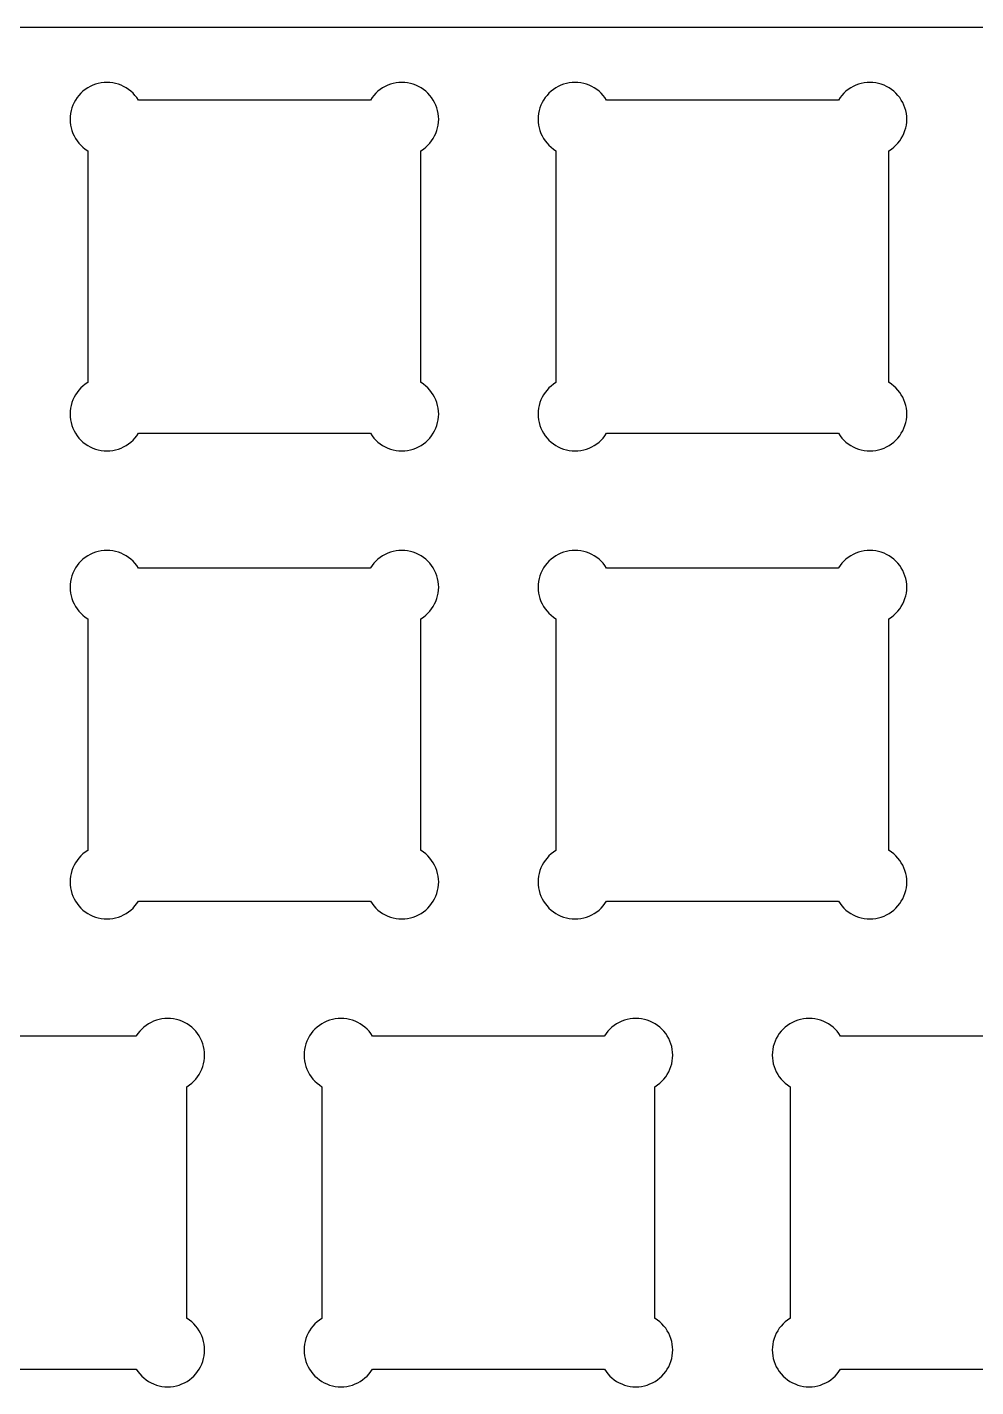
# Model space of a CAD drawing. Extents: x 0 to 305, y 0 to 115.
# Drawn here: x 38.6 to 77.2, y 59.6 to 115 of the extents above; entities that cross this region are included whole.
import ezdxf

# ---------------------------------------------------------------- set-up
doc = ezdxf.new("R2010")
doc.units = 0
doc.layers.get('0').update_dxf_attribs({"linetype": 'CONTINUOUS'})

msp = doc.modelspace()

# ---------------------------------------------------------------- linework, layer by layer
at = {"color": 0}
for p, q in [((0.01929, 114.986), (305.268, 114.986)), ((40.8933, 112.378), (40.8079, 112.298)), ((40.9871, 112.451), (40.8933, 112.378)), ((41.0849, 112.517), (40.9871, 112.451)), ((41.1868, 112.573), (41.0849, 112.517)), ((41.2944, 112.623), (41.1868, 112.573)), ((41.4045, 112.664), (41.2944, 112.623)), ((41.5177, 112.696), (41.4045, 112.664)), ((41.6334, 112.718), (41.5177, 112.696)), ((41.7505, 112.733), (41.6334, 112.718)), ((41.8677, 112.737), (41.7505, 112.733)), ((41.9862, 112.733), (41.8677, 112.737)), ((42.1033, 112.718), (41.9862, 112.733)), ((42.219, 112.696), (42.1033, 112.718)), ((42.3319, 112.664), (42.219, 112.696)), ((42.4423, 112.623), (42.3319, 112.664)), ((42.5482, 112.573), (42.4423, 112.623)), ((42.6515, 112.517), (42.5482, 112.573)), ((42.7496, 112.451), (42.6515, 112.517)), ((42.8431, 112.378), (42.7496, 112.451)), ((42.9288, 112.298), (42.8431, 112.378)), ((52.8934, 112.378), (52.8077, 112.298)), ((52.9869, 112.451), (52.8934, 112.378)), ((53.0849, 112.517), (52.9869, 112.451)), ((53.1869, 112.573), (53.0849, 112.517)), ((53.2941, 112.623), (53.1869, 112.573)), ((53.4046, 112.664), (53.2941, 112.623)), ((53.5174, 112.696), (53.4046, 112.664)), ((53.6332, 112.718), (53.5174, 112.696)), ((53.7503, 112.733), (53.6332, 112.718)), ((53.8674, 112.737), (53.7503, 112.733)), ((53.9859, 112.733), (53.8674, 112.737)), ((54.1031, 112.718), (53.9859, 112.733)), ((54.2188, 112.696), (54.1031, 112.718)), ((54.332, 112.664), (54.2188, 112.696)), ((54.4421, 112.623), (54.332, 112.664)), ((54.5483, 112.573), (54.4421, 112.623)), ((54.6516, 112.517), (54.5483, 112.573)), ((54.7494, 112.451), (54.6516, 112.517)), ((54.8432, 112.378), (54.7494, 112.451)), ((54.9286, 112.298), (54.8432, 112.378)), ((59.9433, 112.378), (59.8579, 112.298)), ((60.0371, 112.451), (59.9433, 112.378)), ((60.1349, 112.517), (60.0371, 112.451)), ((60.2368, 112.573), (60.1349, 112.517)), ((60.3444, 112.623), (60.2368, 112.573)), ((60.4545, 112.664), (60.3444, 112.623)), ((60.5677, 112.696), (60.4545, 112.664)), ((60.6834, 112.718), (60.5677, 112.696)), ((60.8005, 112.733), (60.6834, 112.718)), ((60.9177, 112.737), (60.8005, 112.733)), ((61.0362, 112.733), (60.9177, 112.737)), ((61.1533, 112.718), (61.0362, 112.733)), ((61.269, 112.696), (61.1533, 112.718)), ((61.3819, 112.664), (61.269, 112.696)), ((61.4923, 112.623), (61.3819, 112.664)), ((61.5982, 112.573), (61.4923, 112.623)), ((61.7015, 112.517), (61.5982, 112.573)), ((61.7996, 112.451), (61.7015, 112.517)), ((61.8931, 112.378), (61.7996, 112.451)), ((61.9788, 112.298), (61.8931, 112.378)), ((71.9434, 112.378), (71.8577, 112.298)), ((72.0369, 112.451), (71.9434, 112.378)), ((72.1349, 112.517), (72.0369, 112.451)), ((72.2369, 112.573), (72.1349, 112.517)), ((72.3441, 112.623), (72.2369, 112.573)), ((72.4546, 112.664), (72.3441, 112.623)), ((72.5674, 112.696), (72.4546, 112.664)), ((72.6832, 112.718), (72.5674, 112.696)), ((72.8003, 112.733), (72.6832, 112.718)), ((72.9174, 112.737), (72.8003, 112.733)), ((73.0359, 112.733), (72.9174, 112.737)), ((73.1531, 112.718), (73.0359, 112.733)), ((73.2688, 112.696), (73.1531, 112.718)), ((73.382, 112.664), (73.2688, 112.696)), ((73.4921, 112.623), (73.382, 112.664)), ((73.5983, 112.573), (73.4921, 112.623)), ((73.7016, 112.517), (73.5983, 112.573)), ((73.7994, 112.451), (73.7016, 112.517)), ((73.8932, 112.378), (73.7994, 112.451)), ((73.9786, 112.298), (73.8932, 112.378)), ((40.4827, 111.811), (40.4414, 111.701)), ((40.5324, 111.919), (40.4827, 111.811)), ((40.5888, 112.021), (40.5324, 111.919)), ((40.6548, 112.118), (40.5888, 112.021)), ((40.7278, 112.212), (40.6548, 112.118)), ((40.8079, 112.298), (40.7278, 112.212)), ((43.0086, 112.212), (42.9288, 112.298)), ((43.0816, 112.118), (43.0086, 112.212)), ((43.1518, 112.013), (43.0816, 112.118)), ((52.5847, 112.013), (43.1518, 112.013)), ((52.5886, 112.021), (52.5847, 112.013)), ((52.6549, 112.118), (52.5886, 112.021)), ((52.7279, 112.212), (52.6549, 112.118)), ((52.8077, 112.298), (52.7279, 112.212)), ((55.0086, 112.212), (54.9286, 112.298)), ((55.0817, 112.118), (55.0086, 112.212)), ((55.1462, 112.021), (55.0817, 112.118)), ((55.2041, 111.919), (55.1462, 112.021)), ((55.2538, 111.811), (55.2041, 111.919)), ((55.2951, 111.701), (55.2538, 111.811)), ((59.5313, 111.811), (59.4914, 111.701)), ((59.5824, 111.919), (59.5313, 111.811)), ((59.6388, 112.021), (59.5824, 111.919)), ((59.7048, 112.118), (59.6388, 112.021)), ((59.7778, 112.212), (59.7048, 112.118)), ((59.8579, 112.298), (59.7778, 112.212)), ((62.0586, 112.212), (61.9788, 112.298)), ((62.1316, 112.118), (62.0586, 112.212)), ((62.2018, 112.013), (62.1316, 112.118)), ((71.6347, 112.013), (62.2018, 112.013)), ((71.6386, 112.021), (71.6347, 112.013)), ((71.7049, 112.118), (71.6386, 112.021)), ((71.7779, 112.212), (71.7049, 112.118)), ((71.8577, 112.298), (71.7779, 112.212)), ((74.0586, 112.212), (73.9786, 112.298)), ((74.1317, 112.118), (74.0586, 112.212)), ((74.1962, 112.021), (74.1317, 112.118)), ((74.2541, 111.919), (74.1962, 112.021)), ((74.3038, 111.811), (74.2541, 111.919)), ((74.3451, 111.701), (74.3038, 111.811)), ((40.3722, 111.355), (40.3684, 111.238)), ((40.3874, 111.472), (40.3722, 111.355)), ((40.4096, 111.588), (40.3874, 111.472)), ((40.4414, 111.701), (40.4096, 111.588)), ((55.3268, 111.588), (55.2951, 111.701)), ((55.3501, 111.472), (55.3268, 111.588)), ((55.3642, 111.355), (55.3501, 111.472)), ((55.3681, 111.238), (55.3642, 111.355)), ((59.4222, 111.355), (59.4184, 111.238)), ((59.4374, 111.472), (59.4222, 111.355)), ((59.4596, 111.588), (59.4374, 111.472)), ((59.4914, 111.701), (59.4596, 111.588)), ((74.3768, 111.588), (74.3451, 111.701)), ((74.4001, 111.472), (74.3768, 111.588)), ((74.4142, 111.355), (74.4001, 111.472)), ((74.4181, 111.238), (74.4142, 111.355)), ((40.3684, 111.238), (40.3722, 111.119)), ((40.3722, 111.119), (40.3874, 111.002)), ((40.3874, 111.002), (40.4096, 110.887)), ((40.4096, 110.887), (40.4414, 110.774)), ((40.4414, 110.774), (40.4827, 110.663)), ((55.2538, 110.663), (55.2951, 110.774)), ((55.2951, 110.774), (55.3268, 110.887)), ((55.3268, 110.887), (55.3501, 111.002)), ((55.3501, 111.002), (55.3642, 111.119)), ((55.3642, 111.119), (55.3681, 111.238)), ((59.4184, 111.238), (59.4222, 111.119)), ((59.4222, 111.119), (59.4374, 111.002)), ((59.4374, 111.002), (59.4596, 110.887)), ((59.4596, 110.887), (59.4914, 110.774)), ((59.4914, 110.774), (59.5313, 110.663)), ((74.3038, 110.663), (74.3451, 110.774)), ((74.3451, 110.774), (74.3768, 110.887)), ((74.3768, 110.887), (74.4001, 111.002)), ((74.4001, 111.002), (74.4142, 111.119)), ((74.4142, 111.119), (74.4181, 111.238)), ((40.4827, 110.663), (40.5324, 110.557)), ((40.5324, 110.557), (40.5888, 110.454)), ((40.5888, 110.454), (40.6548, 110.356)), ((40.6548, 110.356), (40.7278, 110.262)), ((40.7278, 110.262), (40.8079, 110.177)), ((40.8079, 110.177), (40.8933, 110.097)), ((54.8432, 110.097), (54.9286, 110.177)), ((54.9286, 110.177), (55.0086, 110.262)), ((55.0086, 110.262), (55.0817, 110.356)), ((55.0817, 110.356), (55.1462, 110.454)), ((55.1462, 110.454), (55.2041, 110.557)), ((55.2041, 110.557), (55.2538, 110.663)), ((59.5313, 110.663), (59.5824, 110.557)), ((59.5824, 110.557), (59.6388, 110.454)), ((59.6388, 110.454), (59.7048, 110.356)), ((59.7048, 110.356), (59.7778, 110.262)), ((59.7778, 110.262), (59.8579, 110.177)), ((59.8579, 110.177), (59.9433, 110.097)), ((73.8932, 110.097), (73.9786, 110.177)), ((73.9786, 110.177), (74.0586, 110.262)), ((74.0586, 110.262), (74.1317, 110.356)), ((74.1317, 110.356), (74.1962, 110.454)), ((74.1962, 110.454), (74.2541, 110.557)), ((74.2541, 110.557), (74.3038, 110.663)), ((40.8933, 110.097), (40.9871, 110.024)), ((40.9871, 110.024), (41.093, 109.954)), ((41.093, 109.954), (41.093, 100.521)), ((54.6435, 109.954), (54.7494, 110.024)), ((54.6435, 100.521), (54.6435, 109.954)), ((54.7494, 110.024), (54.8432, 110.097)), ((59.9433, 110.097), (60.0371, 110.024)), ((60.0371, 110.024), (60.1416, 109.954)), ((60.1416, 109.954), (60.1416, 100.521)), ((73.6935, 109.954), (73.7994, 110.024)), ((73.6935, 100.521), (73.6935, 109.954)), ((73.7994, 110.024), (73.8932, 110.097)), ((40.7278, 100.212), (40.6548, 100.119)), ((40.8079, 100.298), (40.7278, 100.212)), ((40.8933, 100.378), (40.8079, 100.298)), ((40.9871, 100.451), (40.8933, 100.378)), ((41.0849, 100.517), (40.9871, 100.451)), ((41.093, 100.521), (41.0849, 100.517)), ((54.6516, 100.517), (54.6435, 100.521)), ((54.7494, 100.451), (54.6516, 100.517)), ((54.8432, 100.378), (54.7494, 100.451)), ((54.9286, 100.298), (54.8432, 100.378)), ((55.0086, 100.212), (54.9286, 100.298)), ((55.0817, 100.119), (55.0086, 100.212)), ((59.7778, 100.212), (59.7048, 100.119)), ((59.8579, 100.298), (59.7778, 100.212)), ((59.9433, 100.378), (59.8579, 100.298)), ((60.0371, 100.451), (59.9433, 100.378)), ((60.1416, 100.521), (60.0371, 100.451)), ((73.7016, 100.517), (73.6935, 100.521)), ((73.7994, 100.451), (73.7016, 100.517)), ((73.8932, 100.378), (73.7994, 100.451)), ((73.9786, 100.298), (73.8932, 100.378)), ((74.0586, 100.212), (73.9786, 100.298)), ((74.1317, 100.119), (74.0586, 100.212)), ((40.4414, 99.701), (40.4096, 99.5881)), ((40.4827, 99.8114), (40.4414, 99.701)), ((40.5324, 99.9187), (40.4827, 99.8114)), ((40.5888, 100.021), (40.5324, 99.9187)), ((40.6548, 100.119), (40.5888, 100.021)), ((55.1462, 100.021), (55.0817, 100.119)), ((55.2041, 99.9187), (55.1462, 100.021)), ((55.2538, 99.8114), (55.2041, 99.9187)), ((55.2951, 99.701), (55.2538, 99.8114)), ((55.3268, 99.5881), (55.2951, 99.701)), ((59.4914, 99.701), (59.4596, 99.5881)), ((59.5313, 99.8114), (59.4914, 99.701)), ((59.5824, 99.9187), (59.5313, 99.8114)), ((59.6388, 100.021), (59.5824, 99.9187)), ((59.7048, 100.119), (59.6388, 100.021)), ((74.1962, 100.021), (74.1317, 100.119)), ((74.2541, 99.9187), (74.1962, 100.021)), ((74.3038, 99.8114), (74.2541, 99.9187)), ((74.3451, 99.701), (74.3038, 99.8114)), ((74.3768, 99.5881), (74.3451, 99.701)), ((40.3722, 99.3553), (40.3684, 99.2382)), ((40.3684, 99.2382), (40.3722, 99.1196)), ((40.3874, 99.4724), (40.3722, 99.3553)), ((40.3722, 99.1196), (40.3874, 99.0025)), ((40.4096, 99.5881), (40.3874, 99.4724)), ((55.3501, 99.4724), (55.3268, 99.5881)), ((55.3642, 99.3553), (55.3501, 99.4724)), ((55.3501, 99.0025), (55.3642, 99.1196)), ((55.3681, 99.2382), (55.3642, 99.3553)), ((55.3642, 99.1196), (55.3681, 99.2382)), ((59.4222, 99.3553), (59.4184, 99.2382)), ((59.4184, 99.2382), (59.4222, 99.1196)), ((59.4374, 99.4724), (59.4222, 99.3553)), ((59.4222, 99.1196), (59.4374, 99.0025)), ((59.4596, 99.5881), (59.4374, 99.4724)), ((74.4001, 99.4724), (74.3768, 99.5881)), ((74.4142, 99.3553), (74.4001, 99.4724)), ((74.4001, 99.0025), (74.4142, 99.1196)), ((74.4181, 99.2382), (74.4142, 99.3553)), ((74.4142, 99.1196), (74.4181, 99.2382)), ((40.3874, 99.0025), (40.4096, 98.8868)), ((40.4096, 98.8868), (40.4414, 98.7735)), ((40.4414, 98.7735), (40.4827, 98.6635)), ((40.4827, 98.6635), (40.5324, 98.5573)), ((40.5324, 98.5573), (40.5888, 98.4539)), ((55.1462, 98.4539), (55.2041, 98.5573)), ((55.2041, 98.5573), (55.2538, 98.6635)), ((55.2538, 98.6635), (55.2951, 98.7735)), ((55.2951, 98.7735), (55.3268, 98.8868)), ((55.3268, 98.8868), (55.3501, 99.0025)), ((59.4374, 99.0025), (59.4596, 98.8868)), ((59.4596, 98.8868), (59.4914, 98.7735)), ((59.4914, 98.7735), (59.5313, 98.6635)), ((59.5313, 98.6635), (59.5824, 98.5573)), ((59.5824, 98.5573), (59.6388, 98.4539)), ((74.1962, 98.4539), (74.2541, 98.5573)), ((74.2541, 98.5573), (74.3038, 98.6635)), ((74.3038, 98.6635), (74.3451, 98.7735)), ((74.3451, 98.7735), (74.3768, 98.8868)), ((74.3768, 98.8868), (74.4001, 99.0025)), ((40.5888, 98.4539), (40.6548, 98.3562)), ((40.6548, 98.3562), (40.7278, 98.2624)), ((40.7278, 98.2624), (40.8079, 98.177)), ((40.8079, 98.177), (40.8933, 98.0969)), ((40.8933, 98.0969), (40.9871, 98.0239)), ((40.9871, 98.0239), (41.0849, 97.9593)), ((42.6515, 97.9593), (42.7496, 98.0239)), ((42.7496, 98.0239), (42.8431, 98.0969)), ((42.8431, 98.0969), (42.9288, 98.177)), ((42.9288, 98.177), (43.0086, 98.2624)), ((43.0086, 98.2624), (43.0816, 98.3562)), ((43.0816, 98.3562), (43.1518, 98.462)), ((43.1518, 98.462), (52.5847, 98.462)), ((52.5847, 98.462), (52.5886, 98.4539)), ((52.5886, 98.4539), (52.6549, 98.3562)), ((52.6549, 98.3562), (52.7279, 98.2624)), ((52.7279, 98.2624), (52.8077, 98.177)), ((52.8077, 98.177), (52.8934, 98.0969)), ((52.8934, 98.0969), (52.9869, 98.0239)), ((52.9869, 98.0239), (53.0849, 97.9593)), ((54.6516, 97.9593), (54.7494, 98.0239)), ((54.7494, 98.0239), (54.8432, 98.0969)), ((54.8432, 98.0969), (54.9286, 98.177)), ((54.9286, 98.177), (55.0086, 98.2624)), ((55.0086, 98.2624), (55.0817, 98.3562)), ((55.0817, 98.3562), (55.1462, 98.4539)), ((59.6388, 98.4539), (59.7048, 98.3562)), ((59.7048, 98.3562), (59.7778, 98.2624)), ((59.7778, 98.2624), (59.8579, 98.177)), ((59.8579, 98.177), (59.9433, 98.0969)), ((59.9433, 98.0969), (60.0371, 98.0239)), ((60.0371, 98.0239), (60.1349, 97.9593)), ((61.7015, 97.9593), (61.7996, 98.0239)), ((61.7996, 98.0239), (61.8931, 98.0969)), ((61.8931, 98.0969), (61.9788, 98.177)), ((61.9788, 98.177), (62.0586, 98.2624)), ((62.0586, 98.2624), (62.1316, 98.3562)), ((62.1316, 98.3562), (62.2018, 98.462)), ((62.2018, 98.462), (71.6347, 98.462)), ((71.6347, 98.462), (71.6386, 98.4539)), ((71.6386, 98.4539), (71.7049, 98.3562)), ((71.7049, 98.3562), (71.7779, 98.2624)), ((71.7779, 98.2624), (71.8577, 98.177)), ((71.8577, 98.177), (71.9434, 98.0969)), ((71.9434, 98.0969), (72.0369, 98.0239)), ((72.0369, 98.0239), (72.1349, 97.9593)), ((73.7016, 97.9593), (73.7994, 98.0239)), ((73.7994, 98.0239), (73.8932, 98.0969)), ((73.8932, 98.0969), (73.9786, 98.177)), ((73.9786, 98.177), (74.0586, 98.2624)), ((74.0586, 98.2624), (74.1317, 98.3562)), ((74.1317, 98.3562), (74.1962, 98.4539)), ((41.0849, 97.9593), (41.1868, 97.9015)), ((41.1868, 97.9015), (41.2944, 97.8517)), ((41.2944, 97.8517), (41.4045, 97.8105)), ((41.4045, 97.8105), (41.5177, 97.7787)), ((41.5177, 97.7787), (41.6334, 97.7554)), ((41.6334, 97.7554), (41.7505, 97.7417)), ((41.7505, 97.7417), (41.8677, 97.7374)), ((41.8677, 97.7374), (41.9862, 97.7417)), ((41.9862, 97.7417), (42.1033, 97.7554)), ((42.1033, 97.7554), (42.219, 97.7787)), ((42.219, 97.7787), (42.3319, 97.8105)), ((42.3319, 97.8105), (42.4423, 97.8517)), ((42.4423, 97.8517), (42.5482, 97.9015)), ((42.5482, 97.9015), (42.6515, 97.9593)), ((53.0849, 97.9593), (53.1869, 97.9015)), ((53.1869, 97.9015), (53.2941, 97.8517)), ((53.2941, 97.8517), (53.4046, 97.8105)), ((53.4046, 97.8105), (53.5174, 97.7787)), ((53.5174, 97.7787), (53.6332, 97.7554)), ((53.6332, 97.7554), (53.7503, 97.7417)), ((53.7503, 97.7417), (53.8674, 97.7374)), ((53.8674, 97.7374), (53.9859, 97.7417)), ((53.9859, 97.7417), (54.1031, 97.7554)), ((54.1031, 97.7554), (54.2188, 97.7787)), ((54.2188, 97.7787), (54.332, 97.8105)), ((54.332, 97.8105), (54.4421, 97.8517)), ((54.4421, 97.8517), (54.5483, 97.9015)), ((54.5483, 97.9015), (54.6516, 97.9593)), ((60.1349, 97.9593), (60.2368, 97.9015)), ((60.2368, 97.9015), (60.3444, 97.8517)), ((60.3444, 97.8517), (60.4545, 97.8105)), ((60.4545, 97.8105), (60.5677, 97.7787)), ((60.5677, 97.7787), (60.6834, 97.7554)), ((60.6834, 97.7554), (60.8005, 97.7417)), ((60.8005, 97.7417), (60.9177, 97.7374)), ((60.9177, 97.7374), (61.0362, 97.7417)), ((61.0362, 97.7417), (61.1533, 97.7554)), ((61.1533, 97.7554), (61.269, 97.7787)), ((61.269, 97.7787), (61.3819, 97.8105)), ((61.3819, 97.8105), (61.4923, 97.8517)), ((61.4923, 97.8517), (61.5982, 97.9015)), ((61.5982, 97.9015), (61.7015, 97.9593)), ((72.1349, 97.9593), (72.2369, 97.9015)), ((72.2369, 97.9015), (72.3441, 97.8517)), ((72.3441, 97.8517), (72.4546, 97.8105)), ((72.4546, 97.8105), (72.5674, 97.7787)), ((72.5674, 97.7787), (72.6832, 97.7554)), ((72.6832, 97.7554), (72.8003, 97.7417)), ((72.8003, 97.7417), (72.9174, 97.7374)), ((72.9174, 97.7374), (73.0359, 97.7417)), ((73.0359, 97.7417), (73.1531, 97.7554)), ((73.1531, 97.7554), (73.2688, 97.7787)), ((73.2688, 97.7787), (73.382, 97.8105)), ((73.382, 97.8105), (73.4921, 97.8517)), ((73.4921, 97.8517), (73.5983, 97.9015)), ((73.5983, 97.9015), (73.7016, 97.9593)), ((41.2944, 93.5729), (41.1868, 93.5232)), ((41.4045, 93.6142), (41.2944, 93.5729)), ((41.5177, 93.6459), (41.4045, 93.6142)), ((41.6334, 93.6681), (41.5177, 93.6459)), ((41.7505, 93.6833), (41.6334, 93.6681)), ((41.8677, 93.6872), (41.7505, 93.6833)), ((41.9862, 93.6833), (41.8677, 93.6872)), ((42.1033, 93.6681), (41.9862, 93.6833)), ((42.219, 93.6459), (42.1033, 93.6681)), ((42.3319, 93.6142), (42.219, 93.6459)), ((42.4423, 93.5729), (42.3319, 93.6142)), ((42.5482, 93.5232), (42.4423, 93.5729)), ((53.2941, 93.5729), (53.1869, 93.5232)), ((53.4046, 93.6142), (53.2941, 93.5729)), ((53.5174, 93.6459), (53.4046, 93.6142)), ((53.6332, 93.6681), (53.5174, 93.6459)), ((53.7503, 93.6833), (53.6332, 93.6681)), ((53.8674, 93.6872), (53.7503, 93.6833)), ((53.9859, 93.6833), (53.8674, 93.6872)), ((54.1031, 93.6681), (53.9859, 93.6833)), ((54.2188, 93.6459), (54.1031, 93.6681)), ((54.332, 93.6142), (54.2188, 93.6459)), ((54.4421, 93.5729), (54.332, 93.6142)), ((54.5483, 93.5232), (54.4421, 93.5729)), ((60.3444, 93.5729), (60.2368, 93.5232)), ((60.4545, 93.6142), (60.3444, 93.5729)), ((60.5677, 93.6459), (60.4545, 93.6142)), ((60.6834, 93.6681), (60.5677, 93.6459)), ((60.8005, 93.6833), (60.6834, 93.6681)), ((60.9177, 93.6872), (60.8005, 93.6833)), ((61.0362, 93.6833), (60.9177, 93.6872)), ((61.1533, 93.6681), (61.0362, 93.6833)), ((61.269, 93.6459), (61.1533, 93.6681)), ((61.3819, 93.6142), (61.269, 93.6459)), ((61.4923, 93.5729), (61.3819, 93.6142)), ((61.5982, 93.5232), (61.4923, 93.5729)), ((72.3441, 93.5729), (72.2369, 93.5232)), ((72.4546, 93.6142), (72.3441, 93.5729)), ((72.5674, 93.6459), (72.4546, 93.6142)), ((72.6832, 93.6681), (72.5674, 93.6459)), ((72.8003, 93.6833), (72.6832, 93.6681)), ((72.9174, 93.6872), (72.8003, 93.6833)), ((73.0359, 93.6833), (72.9174, 93.6872)), ((73.1531, 93.6681), (73.0359, 93.6833)), ((73.2688, 93.6459), (73.1531, 93.6681)), ((73.382, 93.6142), (73.2688, 93.6459)), ((73.4921, 93.5729), (73.382, 93.6142)), ((73.5983, 93.5232), (73.4921, 93.5729)), ((40.6548, 93.0684), (40.5888, 92.9707)), ((40.7278, 93.1623), (40.6548, 93.0684)), ((40.8079, 93.2476), (40.7278, 93.1623)), ((40.8933, 93.3277), (40.8079, 93.2476)), ((40.9871, 93.4007), (40.8933, 93.3277)), ((41.0849, 93.4667), (40.9871, 93.4007)), ((41.1868, 93.5232), (41.0849, 93.4667)), ((42.6515, 93.4667), (42.5482, 93.5232)), ((42.7496, 93.4007), (42.6515, 93.4667)), ((42.8431, 93.3277), (42.7496, 93.4007)), ((42.9288, 93.2476), (42.8431, 93.3277)), ((43.0086, 93.1623), (42.9288, 93.2476)), ((43.0816, 93.0684), (43.0086, 93.1623)), ((43.1518, 92.9626), (43.0816, 93.0684)), ((52.6549, 93.0684), (52.5886, 92.9707)), ((52.7279, 93.1623), (52.6549, 93.0684)), ((52.8077, 93.2476), (52.7279, 93.1623)), ((52.8934, 93.3277), (52.8077, 93.2476)), ((52.9869, 93.4007), (52.8934, 93.3277)), ((53.0849, 93.4667), (52.9869, 93.4007)), ((53.1869, 93.5232), (53.0849, 93.4667)), ((54.6516, 93.4667), (54.5483, 93.5232)), ((54.7494, 93.4007), (54.6516, 93.4667)), ((54.8432, 93.3277), (54.7494, 93.4007)), ((54.9286, 93.2476), (54.8432, 93.3277)), ((55.0086, 93.1623), (54.9286, 93.2476)), ((55.0817, 93.0684), (55.0086, 93.1623)), ((55.1462, 92.9707), (55.0817, 93.0684)), ((59.7048, 93.0684), (59.6388, 92.9707)), ((59.7778, 93.1623), (59.7048, 93.0684)), ((59.8579, 93.2476), (59.7778, 93.1623)), ((59.9433, 93.3277), (59.8579, 93.2476)), ((60.0371, 93.4007), (59.9433, 93.3277)), ((60.1349, 93.4667), (60.0371, 93.4007)), ((60.2368, 93.5232), (60.1349, 93.4667)), ((61.7015, 93.4667), (61.5982, 93.5232)), ((61.7996, 93.4007), (61.7015, 93.4667)), ((61.8931, 93.3277), (61.7996, 93.4007)), ((61.9788, 93.2476), (61.8931, 93.3277)), ((62.0586, 93.1623), (61.9788, 93.2476)), ((62.1316, 93.0684), (62.0586, 93.1623)), ((62.2018, 92.9626), (62.1316, 93.0684)), ((71.7049, 93.0684), (71.6386, 92.9707)), ((71.7779, 93.1623), (71.7049, 93.0684)), ((71.8577, 93.2476), (71.7779, 93.1623)), ((71.9434, 93.3277), (71.8577, 93.2476)), ((72.0369, 93.4007), (71.9434, 93.3277)), ((72.1349, 93.4667), (72.0369, 93.4007)), ((72.2369, 93.5232), (72.1349, 93.4667)), ((73.7016, 93.4667), (73.5983, 93.5232)), ((73.7994, 93.4007), (73.7016, 93.4667)), ((73.8932, 93.3277), (73.7994, 93.4007)), ((73.9786, 93.2476), (73.8932, 93.3277)), ((74.0586, 93.1623), (73.9786, 93.2476)), ((74.1317, 93.0684), (74.0586, 93.1623)), ((74.1962, 92.9707), (74.1317, 93.0684)), ((40.4096, 92.5382), (40.3874, 92.4221)), ((40.4414, 92.6511), (40.4096, 92.5382)), ((40.4827, 92.7612), (40.4414, 92.6511)), ((40.5324, 92.8688), (40.4827, 92.7612)), ((40.5888, 92.9707), (40.5324, 92.8688)), ((52.5847, 92.9626), (43.1518, 92.9626)), ((52.5886, 92.9707), (52.5847, 92.9626)), ((55.2041, 92.8688), (55.1462, 92.9707)), ((55.2538, 92.7612), (55.2041, 92.8688)), ((55.2951, 92.6511), (55.2538, 92.7612)), ((55.3268, 92.5382), (55.2951, 92.6511)), ((55.3501, 92.4221), (55.3268, 92.5382)), ((59.4596, 92.5382), (59.4374, 92.4221)), ((59.4914, 92.6511), (59.4596, 92.5382)), ((59.5313, 92.7612), (59.4914, 92.6511)), ((59.5824, 92.8688), (59.5313, 92.7612)), ((59.6388, 92.9707), (59.5824, 92.8688)), ((71.6347, 92.9626), (62.2018, 92.9626)), ((71.6386, 92.9707), (71.6347, 92.9626)), ((74.2541, 92.8688), (74.1962, 92.9707)), ((74.3038, 92.7612), (74.2541, 92.8688)), ((74.3451, 92.6511), (74.3038, 92.7612)), ((74.3768, 92.5382), (74.3451, 92.6511)), ((74.4001, 92.4221), (74.3768, 92.5382)), ((40.3722, 92.305), (40.3684, 92.1879)), ((40.3684, 92.1879), (40.3722, 92.0694)), ((40.3874, 92.4221), (40.3722, 92.305)), ((40.3722, 92.0694), (40.3874, 91.9522)), ((40.3874, 91.9522), (40.4096, 91.8365)), ((55.3268, 91.8365), (55.3501, 91.9522)), ((55.3642, 92.305), (55.3501, 92.4221)), ((55.3501, 91.9522), (55.3642, 92.0694)), ((55.3681, 92.1879), (55.3642, 92.305)), ((55.3642, 92.0694), (55.3681, 92.1879)), ((59.4222, 92.305), (59.4184, 92.1879)), ((59.4184, 92.1879), (59.4222, 92.0694)), ((59.4374, 92.4221), (59.4222, 92.305)), ((59.4222, 92.0694), (59.4374, 91.9522)), ((59.4374, 91.9522), (59.4596, 91.8365)), ((74.3768, 91.8365), (74.4001, 91.9522)), ((74.4142, 92.305), (74.4001, 92.4221)), ((74.4001, 91.9522), (74.4142, 92.0694)), ((74.4181, 92.1879), (74.4142, 92.305)), ((74.4142, 92.0694), (74.4181, 92.1879)), ((40.4096, 91.8365), (40.4414, 91.7236)), ((40.4414, 91.7236), (40.4827, 91.6132)), ((40.4827, 91.6132), (40.5324, 91.5074)), ((40.5324, 91.5074), (40.5888, 91.404)), ((40.5888, 91.404), (40.6548, 91.3059)), ((55.0817, 91.3059), (55.1462, 91.404)), ((55.1462, 91.404), (55.2041, 91.5074)), ((55.2041, 91.5074), (55.2538, 91.6132)), ((55.2538, 91.6132), (55.2951, 91.7236)), ((55.2951, 91.7236), (55.3268, 91.8365)), ((59.4596, 91.8365), (59.4914, 91.7236)), ((59.4914, 91.7236), (59.5313, 91.6132)), ((59.5313, 91.6132), (59.5824, 91.5074)), ((59.5824, 91.5074), (59.6388, 91.404)), ((59.6388, 91.404), (59.7048, 91.3059)), ((74.1317, 91.3059), (74.1962, 91.404)), ((74.1962, 91.404), (74.2541, 91.5074)), ((74.2541, 91.5074), (74.3038, 91.6132)), ((74.3038, 91.6132), (74.3451, 91.7236)), ((74.3451, 91.7236), (74.3768, 91.8365)), ((40.6548, 91.3059), (40.7278, 91.2125)), ((40.7278, 91.2125), (40.8079, 91.1271)), ((40.8079, 91.1271), (40.8933, 91.047)), ((40.8933, 91.047), (40.9871, 90.974)), ((40.9871, 90.974), (41.093, 90.9038)), ((41.093, 90.9038), (41.093, 81.4709)), ((54.6435, 90.9038), (54.7494, 90.974)), ((54.6435, 81.4709), (54.6435, 90.9038)), ((54.7494, 90.974), (54.8432, 91.047)), ((54.8432, 91.047), (54.9286, 91.1271)), ((54.9286, 91.1271), (55.0086, 91.2125)), ((55.0086, 91.2125), (55.0817, 91.3059)), ((59.7048, 91.3059), (59.7778, 91.2125)), ((59.7778, 91.2125), (59.8579, 91.1271)), ((59.8579, 91.1271), (59.9433, 91.047)), ((59.9433, 91.047), (60.0371, 90.974)), ((60.0371, 90.974), (60.1416, 90.9038)), ((60.1416, 90.9038), (60.1416, 81.4709)), ((73.6935, 90.9038), (73.7994, 90.974)), ((73.6935, 81.4709), (73.6935, 90.9038)), ((73.7994, 90.974), (73.8932, 91.047)), ((73.8932, 91.047), (73.9786, 91.1271)), ((73.9786, 91.1271), (74.0586, 91.2125)), ((74.0586, 91.2125), (74.1317, 91.3059)), ((40.9871, 81.4007), (40.8933, 81.3276)), ((41.0849, 81.467), (40.9871, 81.4007)), ((41.093, 81.4709), (41.0849, 81.467)), ((54.6516, 81.467), (54.6435, 81.4709)), ((54.7494, 81.4007), (54.6516, 81.467)), ((54.8432, 81.3276), (54.7494, 81.4007)), ((60.0371, 81.4007), (59.9433, 81.3276)), ((60.1416, 81.4709), (60.0371, 81.4007)), ((73.7016, 81.467), (73.6935, 81.4709)), ((73.7994, 81.4007), (73.7016, 81.467)), ((73.8932, 81.3276), (73.7994, 81.4007)), ((40.5324, 80.8687), (40.4827, 80.7614)), ((40.5888, 80.9706), (40.5324, 80.8687)), ((40.6548, 81.0687), (40.5888, 80.9706)), ((40.7278, 81.1622), (40.6548, 81.0687)), ((40.8079, 81.2479), (40.7278, 81.1622)), ((40.8933, 81.3276), (40.8079, 81.2479)), ((54.9286, 81.2479), (54.8432, 81.3276)), ((55.0086, 81.1622), (54.9286, 81.2479)), ((55.0817, 81.0687), (55.0086, 81.1622)), ((55.1462, 80.9706), (55.0817, 81.0687)), ((55.2041, 80.8687), (55.1462, 80.9706)), ((55.2538, 80.7614), (55.2041, 80.8687)), ((59.5824, 80.8687), (59.5313, 80.7614)), ((59.6388, 80.9706), (59.5824, 80.8687)), ((59.7048, 81.0687), (59.6388, 80.9706)), ((59.7778, 81.1622), (59.7048, 81.0687)), ((59.8579, 81.2479), (59.7778, 81.1622)), ((59.9433, 81.3276), (59.8579, 81.2479)), ((73.9786, 81.2479), (73.8932, 81.3276)), ((74.0586, 81.1622), (73.9786, 81.2479)), ((74.1317, 81.0687), (74.0586, 81.1622)), ((74.1962, 80.9706), (74.1317, 81.0687)), ((74.2541, 80.8687), (74.1962, 80.9706)), ((74.3038, 80.7614), (74.2541, 80.8687)), ((40.3722, 80.3053), (40.3684, 80.1882)), ((40.3874, 80.4224), (40.3722, 80.3053)), ((40.4096, 80.5381), (40.3874, 80.4224)), ((40.4414, 80.651), (40.4096, 80.5381)), ((40.4827, 80.7614), (40.4414, 80.651)), ((55.2951, 80.651), (55.2538, 80.7614)), ((55.3268, 80.5381), (55.2951, 80.651)), ((55.3501, 80.4224), (55.3268, 80.5381)), ((55.3642, 80.3053), (55.3501, 80.4224)), ((55.3681, 80.1882), (55.3642, 80.3053)), ((59.4222, 80.3053), (59.4184, 80.1882)), ((59.4374, 80.4224), (59.4222, 80.3053)), ((59.4596, 80.5381), (59.4374, 80.4224)), ((59.4914, 80.651), (59.4596, 80.5381)), ((59.5313, 80.7614), (59.4914, 80.651)), ((74.3451, 80.651), (74.3038, 80.7614)), ((74.3768, 80.5381), (74.3451, 80.651)), ((74.4001, 80.4224), (74.3768, 80.5381)), ((74.4142, 80.3053), (74.4001, 80.4224)), ((74.4181, 80.1882), (74.4142, 80.3053)), ((40.3684, 80.1882), (40.3722, 80.0696)), ((40.3722, 80.0696), (40.3874, 79.9525)), ((40.3874, 79.9525), (40.4096, 79.8368)), ((40.4096, 79.8368), (40.4414, 79.7235)), ((40.4414, 79.7235), (40.4827, 79.6135)), ((55.2538, 79.6135), (55.2951, 79.7235)), ((55.2951, 79.7235), (55.3268, 79.8368)), ((55.3268, 79.8368), (55.3501, 79.9525)), ((55.3501, 79.9525), (55.3642, 80.0696)), ((55.3642, 80.0696), (55.3681, 80.1882)), ((59.4184, 80.1882), (59.4222, 80.0696)), ((59.4222, 80.0696), (59.4374, 79.9525)), ((59.4374, 79.9525), (59.4596, 79.8368)), ((59.4596, 79.8368), (59.4914, 79.7235)), ((59.4914, 79.7235), (59.5313, 79.6135)), ((74.3038, 79.6135), (74.3451, 79.7235)), ((74.3451, 79.7235), (74.3768, 79.8368)), ((74.3768, 79.8368), (74.4001, 79.9525)), ((74.4001, 79.9525), (74.4142, 80.0696)), ((74.4142, 80.0696), (74.4181, 80.1882)), ((40.4827, 79.6135), (40.5324, 79.5073)), ((40.5324, 79.5073), (40.5888, 79.4039)), ((40.5888, 79.4039), (40.6548, 79.3062)), ((40.6548, 79.3062), (40.7278, 79.2124)), ((40.7278, 79.2124), (40.8079, 79.127)), ((42.9288, 79.127), (43.0086, 79.2124)), ((43.0086, 79.2124), (43.0816, 79.3062)), ((43.0816, 79.3062), (43.1518, 79.412)), ((43.1518, 79.412), (52.5847, 79.412)), ((52.5847, 79.412), (52.5886, 79.4039)), ((52.5886, 79.4039), (52.6549, 79.3062)), ((52.6549, 79.3062), (52.7279, 79.2124)), ((52.7279, 79.2124), (52.8077, 79.127)), ((54.9286, 79.127), (55.0086, 79.2124)), ((55.0086, 79.2124), (55.0817, 79.3062)), ((55.0817, 79.3062), (55.1462, 79.4039)), ((55.1462, 79.4039), (55.2041, 79.5073)), ((55.2041, 79.5073), (55.2538, 79.6135)), ((59.5313, 79.6135), (59.5824, 79.5073)), ((59.5824, 79.5073), (59.6388, 79.4039)), ((59.6388, 79.4039), (59.7048, 79.3062)), ((59.7048, 79.3062), (59.7778, 79.2124)), ((59.7778, 79.2124), (59.8579, 79.127)), ((61.9788, 79.127), (62.0586, 79.2124)), ((62.0586, 79.2124), (62.1316, 79.3062)), ((62.1316, 79.3062), (62.2018, 79.412)), ((62.2018, 79.412), (71.6347, 79.412)), ((71.6347, 79.412), (71.6386, 79.4039)), ((71.6386, 79.4039), (71.7049, 79.3062)), ((71.7049, 79.3062), (71.7779, 79.2124)), ((71.7779, 79.2124), (71.8577, 79.127)), ((73.9786, 79.127), (74.0586, 79.2124)), ((74.0586, 79.2124), (74.1317, 79.3062)), ((74.1317, 79.3062), (74.1962, 79.4039)), ((74.1962, 79.4039), (74.2541, 79.5073)), ((74.2541, 79.5073), (74.3038, 79.6135)), ((40.8079, 79.127), (40.8933, 79.0469)), ((40.8933, 79.0469), (40.9871, 78.9739)), ((40.9871, 78.9739), (41.0849, 78.9093)), ((41.0849, 78.9093), (41.1868, 78.8515)), ((41.1868, 78.8515), (41.2944, 78.8017)), ((41.2944, 78.8017), (41.4045, 78.7605)), ((41.4045, 78.7605), (41.5177, 78.7287)), ((41.5177, 78.7287), (41.6334, 78.7054)), ((41.6334, 78.7054), (41.7505, 78.6917)), ((41.7505, 78.6917), (41.8677, 78.6874)), ((41.8677, 78.6874), (41.9862, 78.6917)), ((41.9862, 78.6917), (42.1033, 78.7054)), ((42.1033, 78.7054), (42.219, 78.7287)), ((42.219, 78.7287), (42.3319, 78.7605)), ((42.3319, 78.7605), (42.4423, 78.8017)), ((42.4423, 78.8017), (42.5482, 78.8515)), ((42.5482, 78.8515), (42.6515, 78.9093)), ((42.6515, 78.9093), (42.7496, 78.9739)), ((42.7496, 78.9739), (42.8431, 79.0469)), ((42.8431, 79.0469), (42.9288, 79.127)), ((52.8077, 79.127), (52.8934, 79.0469)), ((52.8934, 79.0469), (52.9869, 78.9739)), ((52.9869, 78.9739), (53.0849, 78.9093)), ((53.0849, 78.9093), (53.1869, 78.8515)), ((53.1869, 78.8515), (53.2941, 78.8017)), ((53.2941, 78.8017), (53.4046, 78.7605)), ((53.4046, 78.7605), (53.5174, 78.7287)), ((53.5174, 78.7287), (53.6332, 78.7054)), ((53.6332, 78.7054), (53.7503, 78.6917)), ((53.7503, 78.6917), (53.8674, 78.6874)), ((53.8674, 78.6874), (53.9859, 78.6917)), ((53.9859, 78.6917), (54.1031, 78.7054)), ((54.1031, 78.7054), (54.2188, 78.7287)), ((54.2188, 78.7287), (54.332, 78.7605)), ((54.332, 78.7605), (54.4421, 78.8017)), ((54.4421, 78.8017), (54.5483, 78.8515)), ((54.5483, 78.8515), (54.6516, 78.9093)), ((54.6516, 78.9093), (54.7494, 78.9739)), ((54.7494, 78.9739), (54.8432, 79.0469)), ((54.8432, 79.0469), (54.9286, 79.127)), ((59.8579, 79.127), (59.9433, 79.0469)), ((59.9433, 79.0469), (60.0371, 78.9739)), ((60.0371, 78.9739), (60.1349, 78.9093)), ((60.1349, 78.9093), (60.2368, 78.8515)), ((60.2368, 78.8515), (60.3444, 78.8017)), ((60.3444, 78.8017), (60.4545, 78.7605)), ((60.4545, 78.7605), (60.5677, 78.7287)), ((60.5677, 78.7287), (60.6834, 78.7054)), ((60.6834, 78.7054), (60.8005, 78.6917)), ((60.8005, 78.6917), (60.9177, 78.6874)), ((60.9177, 78.6874), (61.0362, 78.6917)), ((61.0362, 78.6917), (61.1533, 78.7054)), ((61.1533, 78.7054), (61.269, 78.7287)), ((61.269, 78.7287), (61.3819, 78.7605)), ((61.3819, 78.7605), (61.4923, 78.8017)), ((61.4923, 78.8017), (61.5982, 78.8515)), ((61.5982, 78.8515), (61.7015, 78.9093)), ((61.7015, 78.9093), (61.7996, 78.9739)), ((61.7996, 78.9739), (61.8931, 79.0469)), ((61.8931, 79.0469), (61.9788, 79.127)), ((71.8577, 79.127), (71.9434, 79.0469)), ((71.9434, 79.0469), (72.0369, 78.9739)), ((72.0369, 78.9739), (72.1349, 78.9093)), ((72.1349, 78.9093), (72.2369, 78.8515)), ((72.2369, 78.8515), (72.3441, 78.8017)), ((72.3441, 78.8017), (72.4546, 78.7605)), ((72.4546, 78.7605), (72.5674, 78.7287)), ((72.5674, 78.7287), (72.6832, 78.7054)), ((72.6832, 78.7054), (72.8003, 78.6917)), ((72.8003, 78.6917), (72.9174, 78.6874)), ((72.9174, 78.6874), (73.0359, 78.6917)), ((73.0359, 78.6917), (73.1531, 78.7054)), ((73.1531, 78.7054), (73.2688, 78.7287)), ((73.2688, 78.7287), (73.382, 78.7605)), ((73.382, 78.7605), (73.4921, 78.8017)), ((73.4921, 78.8017), (73.5983, 78.8515)), ((73.5983, 78.8515), (73.7016, 78.9093)), ((73.7016, 78.9093), (73.7994, 78.9739)), ((73.7994, 78.9739), (73.8932, 79.0469)), ((73.8932, 79.0469), (73.9786, 79.127)), ((43.2827, 74.1976), (43.2029, 74.1123)), ((43.3684, 74.2777), (43.2827, 74.1976)), ((43.4619, 74.3507), (43.3684, 74.2777)), ((43.5599, 74.4167), (43.4619, 74.3507)), ((43.6619, 74.4732), (43.5599, 74.4167)), ((43.7691, 74.5229), (43.6619, 74.4732)), ((43.8796, 74.5642), (43.7691, 74.5229)), ((43.9924, 74.5959), (43.8796, 74.5642)), ((44.1082, 74.6181), (43.9924, 74.5959)), ((44.2253, 74.6333), (44.1082, 74.6181)), ((44.3424, 74.6372), (44.2253, 74.6333)), ((44.4609, 74.6333), (44.3424, 74.6372)), ((44.5781, 74.6181), (44.4609, 74.6333)), ((44.6938, 74.5959), (44.5781, 74.6181)), ((44.807, 74.5642), (44.6938, 74.5959)), ((44.9171, 74.5229), (44.807, 74.5642)), ((45.0233, 74.4732), (44.9171, 74.5229)), ((45.1266, 74.4167), (45.0233, 74.4732)), ((45.2243, 74.3507), (45.1266, 74.4167)), ((45.3182, 74.2777), (45.2243, 74.3507)), ((45.4036, 74.1976), (45.3182, 74.2777)), ((45.4836, 74.1123), (45.4036, 74.1976)), ((50.3329, 74.1976), (50.2528, 74.1123)), ((50.4183, 74.2777), (50.3329, 74.1976)), ((50.5121, 74.3507), (50.4183, 74.2777)), ((50.6099, 74.4167), (50.5121, 74.3507)), ((50.7118, 74.4732), (50.6099, 74.4167)), ((50.8194, 74.5229), (50.7118, 74.4732)), ((50.9295, 74.5642), (50.8194, 74.5229)), ((51.0427, 74.5959), (50.9295, 74.5642)), ((51.1584, 74.6181), (51.0427, 74.5959)), ((51.2755, 74.6333), (51.1584, 74.6181)), ((51.3927, 74.6372), (51.2755, 74.6333)), ((51.5112, 74.6333), (51.3927, 74.6372)), ((51.6283, 74.6181), (51.5112, 74.6333)), ((51.744, 74.5959), (51.6283, 74.6181)), ((51.8569, 74.5642), (51.744, 74.5959)), ((51.9673, 74.5229), (51.8569, 74.5642)), ((52.0732, 74.4732), (51.9673, 74.5229)), ((52.1765, 74.4167), (52.0732, 74.4732)), ((52.2746, 74.3507), (52.1765, 74.4167)), ((52.3681, 74.2777), (52.2746, 74.3507)), ((52.4538, 74.1976), (52.3681, 74.2777)), ((52.5336, 74.1123), (52.4538, 74.1976)), ((62.3327, 74.1976), (62.2529, 74.1123)), ((62.4184, 74.2777), (62.3327, 74.1976)), ((62.5119, 74.3507), (62.4184, 74.2777)), ((62.6099, 74.4167), (62.5119, 74.3507)), ((62.7119, 74.4732), (62.6099, 74.4167)), ((62.8191, 74.5229), (62.7119, 74.4732)), ((62.9296, 74.5642), (62.8191, 74.5229)), ((63.0424, 74.5959), (62.9296, 74.5642)), ((63.1582, 74.6181), (63.0424, 74.5959)), ((63.2753, 74.6333), (63.1582, 74.6181)), ((63.3924, 74.6372), (63.2753, 74.6333)), ((63.5109, 74.6333), (63.3924, 74.6372)), ((63.6281, 74.6181), (63.5109, 74.6333)), ((63.7438, 74.5959), (63.6281, 74.6181)), ((63.857, 74.5642), (63.7438, 74.5959)), ((63.9671, 74.5229), (63.857, 74.5642)), ((64.0733, 74.4732), (63.9671, 74.5229)), ((64.1766, 74.4167), (64.0733, 74.4732)), ((64.2744, 74.3507), (64.1766, 74.4167)), ((64.3682, 74.2777), (64.2744, 74.3507)), ((64.4536, 74.1976), (64.3682, 74.2777)), ((64.5336, 74.1123), (64.4536, 74.1976)), ((69.3829, 74.1976), (69.3028, 74.1123)), ((69.4683, 74.2777), (69.3829, 74.1976)), ((69.5621, 74.3507), (69.4683, 74.2777)), ((69.6599, 74.4167), (69.5621, 74.3507)), ((69.7618, 74.4732), (69.6599, 74.4167)), ((69.8694, 74.5229), (69.7618, 74.4732)), ((69.9795, 74.5642), (69.8694, 74.5229)), ((70.0927, 74.5959), (69.9795, 74.5642)), ((70.2084, 74.6181), (70.0927, 74.5959)), ((70.3255, 74.6333), (70.2084, 74.6181)), ((70.4427, 74.6372), (70.3255, 74.6333)), ((70.5612, 74.6333), (70.4427, 74.6372)), ((70.6783, 74.6181), (70.5612, 74.6333)), ((70.794, 74.5959), (70.6783, 74.6181)), ((70.9069, 74.5642), (70.794, 74.5959)), ((71.0173, 74.5229), (70.9069, 74.5642)), ((71.1232, 74.4732), (71.0173, 74.5229)), ((71.2265, 74.4167), (71.1232, 74.4732)), ((71.3246, 74.3507), (71.2265, 74.4167)), ((71.4181, 74.2777), (71.3246, 74.3507)), ((71.5038, 74.1976), (71.4181, 74.2777)), ((71.5836, 74.1123), (71.5038, 74.1976)), ((43.0597, 73.9126), (33.6269, 73.9126)), ((43.0636, 73.9207), (43.0597, 73.9126)), ((43.1299, 74.0184), (43.0636, 73.9207)), ((43.2029, 74.1123), (43.1299, 74.0184)), ((45.5567, 74.0184), (45.4836, 74.1123)), ((45.6212, 73.9207), (45.5567, 74.0184)), ((45.6791, 73.8188), (45.6212, 73.9207)), ((45.7288, 73.7112), (45.6791, 73.8188)), ((45.7701, 73.6011), (45.7288, 73.7112)), ((50.0077, 73.7112), (49.9664, 73.6011)), ((50.0574, 73.8188), (50.0077, 73.7112)), ((50.1138, 73.9207), (50.0574, 73.8188)), ((50.1798, 74.0184), (50.1138, 73.9207)), ((50.2528, 74.1123), (50.1798, 74.0184)), ((52.6066, 74.0184), (52.5336, 74.1123)), ((52.6768, 73.9126), (52.6066, 74.0184)), ((62.1097, 73.9126), (52.6768, 73.9126)), ((62.1136, 73.9207), (62.1097, 73.9126)), ((62.1799, 74.0184), (62.1136, 73.9207)), ((62.2529, 74.1123), (62.1799, 74.0184)), ((64.6067, 74.0184), (64.5336, 74.1123)), ((64.6712, 73.9207), (64.6067, 74.0184)), ((64.7291, 73.8188), (64.6712, 73.9207)), ((64.7788, 73.7112), (64.7291, 73.8188)), ((64.8201, 73.6011), (64.7788, 73.7112)), ((69.0577, 73.7112), (69.0164, 73.6011)), ((69.1074, 73.8188), (69.0577, 73.7112)), ((69.1638, 73.9207), (69.1074, 73.8188)), ((69.2298, 74.0184), (69.1638, 73.9207)), ((69.3028, 74.1123), (69.2298, 74.0184)), ((71.6566, 74.0184), (71.5836, 74.1123)), ((71.7268, 73.9126), (71.6566, 74.0184)), ((81.1597, 73.9126), (71.7268, 73.9126)), ((45.8018, 73.4882), (45.7701, 73.6011)), ((45.8251, 73.3721), (45.8018, 73.4882)), ((45.8392, 73.255), (45.8251, 73.3721)), ((45.8431, 73.1379), (45.8392, 73.255)), ((45.8392, 73.0194), (45.8431, 73.1379)), ((49.8972, 73.255), (49.8934, 73.1379)), ((49.8934, 73.1379), (49.8972, 73.0194)), ((49.9124, 73.3721), (49.8972, 73.255)), ((49.9346, 73.4882), (49.9124, 73.3721)), ((49.9664, 73.6011), (49.9346, 73.4882)), ((64.8518, 73.4882), (64.8201, 73.6011)), ((64.8751, 73.3721), (64.8518, 73.4882)), ((64.8892, 73.255), (64.8751, 73.3721)), ((64.8931, 73.1379), (64.8892, 73.255)), ((64.8892, 73.0194), (64.8931, 73.1379)), ((68.9472, 73.255), (68.9434, 73.1379)), ((68.9434, 73.1379), (68.9472, 73.0194)), ((68.9624, 73.3721), (68.9472, 73.255)), ((68.9846, 73.4882), (68.9624, 73.3721)), ((69.0164, 73.6011), (68.9846, 73.4882)), ((45.6791, 72.4574), (45.7288, 72.5632)), ((45.7288, 72.5632), (45.7701, 72.6736)), ((45.7701, 72.6736), (45.8018, 72.7865)), ((45.8018, 72.7865), (45.8251, 72.9022)), ((45.8251, 72.9022), (45.8392, 73.0194)), ((49.8972, 73.0194), (49.9124, 72.9022)), ((49.9124, 72.9022), (49.9346, 72.7865)), ((49.9346, 72.7865), (49.9664, 72.6736)), ((49.9664, 72.6736), (50.0077, 72.5632)), ((50.0077, 72.5632), (50.0574, 72.4574)), ((64.7291, 72.4574), (64.7788, 72.5632)), ((64.7788, 72.5632), (64.8201, 72.6736)), ((64.8201, 72.6736), (64.8518, 72.7865)), ((64.8518, 72.7865), (64.8751, 72.9022)), ((64.8751, 72.9022), (64.8892, 73.0194)), ((68.9472, 73.0194), (68.9624, 72.9022)), ((68.9624, 72.9022), (68.9846, 72.7865)), ((68.9846, 72.7865), (69.0164, 72.6736)), ((69.0164, 72.6736), (69.0577, 72.5632)), ((69.0577, 72.5632), (69.1074, 72.4574)), ((45.2243, 71.924), (45.3182, 71.997)), ((45.3182, 71.997), (45.4036, 72.0771)), ((45.4036, 72.0771), (45.4836, 72.1625)), ((45.4836, 72.1625), (45.5567, 72.2559)), ((45.5567, 72.2559), (45.6212, 72.354)), ((45.6212, 72.354), (45.6791, 72.4574)), ((50.0574, 72.4574), (50.1138, 72.354)), ((50.1138, 72.354), (50.1798, 72.2559)), ((50.1798, 72.2559), (50.2528, 72.1625)), ((50.2528, 72.1625), (50.3329, 72.0771)), ((50.3329, 72.0771), (50.4183, 71.997)), ((50.4183, 71.997), (50.5121, 71.924)), ((64.2744, 71.924), (64.3682, 71.997)), ((64.3682, 71.997), (64.4536, 72.0771)), ((64.4536, 72.0771), (64.5336, 72.1625)), ((64.5336, 72.1625), (64.6067, 72.2559)), ((64.6067, 72.2559), (64.6712, 72.354)), ((64.6712, 72.354), (64.7291, 72.4574)), ((69.1074, 72.4574), (69.1638, 72.354)), ((69.1638, 72.354), (69.2298, 72.2559)), ((69.2298, 72.2559), (69.3028, 72.1625)), ((69.3028, 72.1625), (69.3829, 72.0771)), ((69.3829, 72.0771), (69.4683, 71.997)), ((69.4683, 71.997), (69.5621, 71.924)), ((45.1185, 71.8538), (45.2243, 71.924)), ((45.1185, 62.4209), (45.1185, 71.8538)), ((50.5121, 71.924), (50.618, 71.8538)), ((50.618, 71.8538), (50.618, 62.4209)), ((64.1685, 71.8538), (64.2744, 71.924)), ((64.1685, 62.4209), (64.1685, 71.8538)), ((69.5621, 71.924), (69.668, 71.8538)), ((69.668, 71.8538), (69.668, 62.4209)), ((45.1266, 62.417), (45.1185, 62.4209)), ((45.2243, 62.3507), (45.1266, 62.417)), ((45.3182, 62.2776), (45.2243, 62.3507)), ((45.4036, 62.1979), (45.3182, 62.2776)), ((45.4836, 62.1122), (45.4036, 62.1979)), ((45.5567, 62.0187), (45.4836, 62.1122)), ((45.6212, 61.9206), (45.5567, 62.0187)), ((50.1798, 62.0187), (50.1138, 61.9206)), ((50.2528, 62.1122), (50.1798, 62.0187)), ((50.3329, 62.1979), (50.2528, 62.1122)), ((50.4183, 62.2776), (50.3329, 62.1979)), ((50.5121, 62.3507), (50.4183, 62.2776)), ((50.6099, 62.417), (50.5121, 62.3507)), ((50.618, 62.4209), (50.6099, 62.417)), ((64.1766, 62.417), (64.1685, 62.4209)), ((64.2744, 62.3507), (64.1766, 62.417)), ((64.3682, 62.2776), (64.2744, 62.3507)), ((64.4536, 62.1979), (64.3682, 62.2776)), ((64.5336, 62.1122), (64.4536, 62.1979)), ((64.6067, 62.0187), (64.5336, 62.1122)), ((64.6712, 61.9206), (64.6067, 62.0187)), ((69.2298, 62.0187), (69.1638, 61.9206)), ((69.3028, 62.1122), (69.2298, 62.0187)), ((69.3829, 62.1979), (69.3028, 62.1122)), ((69.4683, 62.2776), (69.3829, 62.1979)), ((69.5621, 62.3507), (69.4683, 62.2776)), ((69.6599, 62.417), (69.5621, 62.3507)), ((69.668, 62.4209), (69.6599, 62.417)), ((45.6791, 61.8187), (45.6212, 61.9206)), ((45.7288, 61.7114), (45.6791, 61.8187)), ((45.7701, 61.601), (45.7288, 61.7114)), ((45.8018, 61.4881), (45.7701, 61.601)), ((45.8251, 61.3724), (45.8018, 61.4881)), ((49.9346, 61.4881), (49.9124, 61.3724)), ((49.9664, 61.601), (49.9346, 61.4881)), ((50.0077, 61.7114), (49.9664, 61.601)), ((50.0574, 61.8187), (50.0077, 61.7114)), ((50.1138, 61.9206), (50.0574, 61.8187)), ((64.7291, 61.8187), (64.6712, 61.9206)), ((64.7788, 61.7114), (64.7291, 61.8187)), ((64.8201, 61.601), (64.7788, 61.7114)), ((64.8518, 61.4881), (64.8201, 61.601)), ((64.8751, 61.3724), (64.8518, 61.4881)), ((68.9846, 61.4881), (68.9624, 61.3724)), ((69.0164, 61.601), (68.9846, 61.4881)), ((69.0577, 61.7114), (69.0164, 61.601)), ((69.1074, 61.8187), (69.0577, 61.7114)), ((69.1638, 61.9206), (69.1074, 61.8187)), ((45.8018, 60.7868), (45.8251, 60.9025)), ((45.8392, 61.2553), (45.8251, 61.3724)), ((45.8251, 60.9025), (45.8392, 61.0196)), ((45.8431, 61.1382), (45.8392, 61.2553)), ((45.8392, 61.0196), (45.8431, 61.1382)), ((49.8972, 61.2553), (49.8934, 61.1382)), ((49.8934, 61.1382), (49.8972, 61.0196)), ((49.9124, 61.3724), (49.8972, 61.2553)), ((49.8972, 61.0196), (49.9124, 60.9025)), ((49.9124, 60.9025), (49.9346, 60.7868)), ((64.8518, 60.7868), (64.8751, 60.9025)), ((64.8892, 61.2553), (64.8751, 61.3724)), ((64.8751, 60.9025), (64.8892, 61.0196)), ((64.8931, 61.1382), (64.8892, 61.2553)), ((64.8892, 61.0196), (64.8931, 61.1382)), ((68.9472, 61.2553), (68.9434, 61.1382)), ((68.9434, 61.1382), (68.9472, 61.0196)), ((68.9624, 61.3724), (68.9472, 61.2553)), ((68.9472, 61.0196), (68.9624, 60.9025)), ((68.9624, 60.9025), (68.9846, 60.7868)), ((33.6269, 60.362), (43.0597, 60.362)), ((43.0597, 60.362), (43.0636, 60.3539)), ((43.0636, 60.3539), (43.1299, 60.2562)), ((45.5567, 60.2562), (45.6212, 60.3539)), ((45.6212, 60.3539), (45.6791, 60.4573)), ((45.6791, 60.4573), (45.7288, 60.5635)), ((45.7288, 60.5635), (45.7701, 60.6735)), ((45.7701, 60.6735), (45.8018, 60.7868)), ((49.9346, 60.7868), (49.9664, 60.6735)), ((49.9664, 60.6735), (50.0077, 60.5635)), ((50.0077, 60.5635), (50.0574, 60.4573)), ((50.0574, 60.4573), (50.1138, 60.3539)), ((50.1138, 60.3539), (50.1798, 60.2562)), ((52.6066, 60.2562), (52.6768, 60.362)), ((52.6768, 60.362), (62.1097, 60.362)), ((62.1097, 60.362), (62.1136, 60.3539)), ((62.1136, 60.3539), (62.1799, 60.2562)), ((64.6067, 60.2562), (64.6712, 60.3539)), ((64.6712, 60.3539), (64.7291, 60.4573)), ((64.7291, 60.4573), (64.7788, 60.5635)), ((64.7788, 60.5635), (64.8201, 60.6735)), ((64.8201, 60.6735), (64.8518, 60.7868)), ((68.9846, 60.7868), (69.0164, 60.6735)), ((69.0164, 60.6735), (69.0577, 60.5635)), ((69.0577, 60.5635), (69.1074, 60.4573)), ((69.1074, 60.4573), (69.1638, 60.3539)), ((69.1638, 60.3539), (69.2298, 60.2562)), ((71.6566, 60.2562), (71.7268, 60.362)), ((71.7268, 60.362), (81.1597, 60.362)), ((43.1299, 60.2562), (43.2029, 60.1624)), ((43.2029, 60.1624), (43.2827, 60.077)), ((43.2827, 60.077), (43.3684, 59.9969)), ((43.3684, 59.9969), (43.4619, 59.9239)), ((43.4619, 59.9239), (43.5599, 59.8593)), ((43.5599, 59.8593), (43.6619, 59.8015)), ((43.6619, 59.8015), (43.7691, 59.7517)), ((44.9171, 59.7517), (45.0233, 59.8015)), ((45.0233, 59.8015), (45.1266, 59.8593)), ((45.1266, 59.8593), (45.2243, 59.9239)), ((45.2243, 59.9239), (45.3182, 59.9969)), ((45.3182, 59.9969), (45.4036, 60.077)), ((45.4036, 60.077), (45.4836, 60.1624)), ((45.4836, 60.1624), (45.5567, 60.2562)), ((50.1798, 60.2562), (50.2528, 60.1624)), ((50.2528, 60.1624), (50.3329, 60.077)), ((50.3329, 60.077), (50.4183, 59.9969)), ((50.4183, 59.9969), (50.5121, 59.9239)), ((50.5121, 59.9239), (50.6099, 59.8593)), ((50.6099, 59.8593), (50.7118, 59.8015)), ((50.7118, 59.8015), (50.8194, 59.7517)), ((51.9673, 59.7517), (52.0732, 59.8015)), ((52.0732, 59.8015), (52.1765, 59.8593)), ((52.1765, 59.8593), (52.2746, 59.9239)), ((52.2746, 59.9239), (52.3681, 59.9969)), ((52.3681, 59.9969), (52.4538, 60.077)), ((52.4538, 60.077), (52.5336, 60.1624)), ((52.5336, 60.1624), (52.6066, 60.2562)), ((62.1799, 60.2562), (62.2529, 60.1624)), ((62.2529, 60.1624), (62.3327, 60.077)), ((62.3327, 60.077), (62.4184, 59.9969)), ((62.4184, 59.9969), (62.5119, 59.9239)), ((62.5119, 59.9239), (62.6099, 59.8593)), ((62.6099, 59.8593), (62.7119, 59.8015)), ((62.7119, 59.8015), (62.8191, 59.7517)), ((63.9671, 59.7517), (64.0733, 59.8015)), ((64.0733, 59.8015), (64.1766, 59.8593)), ((64.1766, 59.8593), (64.2744, 59.9239)), ((64.2744, 59.9239), (64.3682, 59.9969)), ((64.3682, 59.9969), (64.4536, 60.077)), ((64.4536, 60.077), (64.5336, 60.1624)), ((64.5336, 60.1624), (64.6067, 60.2562)), ((69.2298, 60.2562), (69.3028, 60.1624)), ((69.3028, 60.1624), (69.3829, 60.077)), ((69.3829, 60.077), (69.4683, 59.9969)), ((69.4683, 59.9969), (69.5621, 59.9239)), ((69.5621, 59.9239), (69.6599, 59.8593)), ((69.6599, 59.8593), (69.7618, 59.8015)), ((69.7618, 59.8015), (69.8694, 59.7517)), ((71.0173, 59.7517), (71.1232, 59.8015)), ((71.1232, 59.8015), (71.2265, 59.8593)), ((71.2265, 59.8593), (71.3246, 59.9239)), ((71.3246, 59.9239), (71.4181, 59.9969)), ((71.4181, 59.9969), (71.5038, 60.077)), ((71.5038, 60.077), (71.5836, 60.1624)), ((71.5836, 60.1624), (71.6566, 60.2562)), ((43.7691, 59.7517), (43.8796, 59.7105)), ((43.8796, 59.7105), (43.9924, 59.6787)), ((43.9924, 59.6787), (44.1082, 59.6554)), ((44.1082, 59.6554), (44.2253, 59.6417)), ((44.2253, 59.6417), (44.3424, 59.6374)), ((44.3424, 59.6374), (44.4609, 59.6417)), ((44.4609, 59.6417), (44.5781, 59.6554)), ((44.5781, 59.6554), (44.6938, 59.6787)), ((44.6938, 59.6787), (44.807, 59.7105)), ((44.807, 59.7105), (44.9171, 59.7517)), ((50.8194, 59.7517), (50.9295, 59.7105)), ((50.9295, 59.7105), (51.0427, 59.6787)), ((51.0427, 59.6787), (51.1584, 59.6554)), ((51.1584, 59.6554), (51.2755, 59.6417)), ((51.2755, 59.6417), (51.3927, 59.6374)), ((51.3927, 59.6374), (51.5112, 59.6417)), ((51.5112, 59.6417), (51.6283, 59.6554)), ((51.6283, 59.6554), (51.744, 59.6787)), ((51.744, 59.6787), (51.8569, 59.7105)), ((51.8569, 59.7105), (51.9673, 59.7517)), ((62.8191, 59.7517), (62.9296, 59.7105)), ((62.9296, 59.7105), (63.0424, 59.6787)), ((63.0424, 59.6787), (63.1582, 59.6554)), ((63.1582, 59.6554), (63.2753, 59.6417)), ((63.2753, 59.6417), (63.3924, 59.6374)), ((63.3924, 59.6374), (63.5109, 59.6417)), ((63.5109, 59.6417), (63.6281, 59.6554)), ((63.6281, 59.6554), (63.7438, 59.6787)), ((63.7438, 59.6787), (63.857, 59.7105)), ((63.857, 59.7105), (63.9671, 59.7517)), ((69.8694, 59.7517), (69.9795, 59.7105)), ((69.9795, 59.7105), (70.0927, 59.6787)), ((70.0927, 59.6787), (70.2084, 59.6554)), ((70.2084, 59.6554), (70.3255, 59.6417)), ((70.3255, 59.6417), (70.4427, 59.6374)), ((70.4427, 59.6374), (70.5612, 59.6417)), ((70.5612, 59.6417), (70.6783, 59.6554)), ((70.6783, 59.6554), (70.794, 59.6787)), ((70.794, 59.6787), (70.9069, 59.7105)), ((70.9069, 59.7105), (71.0173, 59.7517))]:
    msp.add_line(p, q, dxfattribs=at)

doc.saveas('drawing.dxf')
